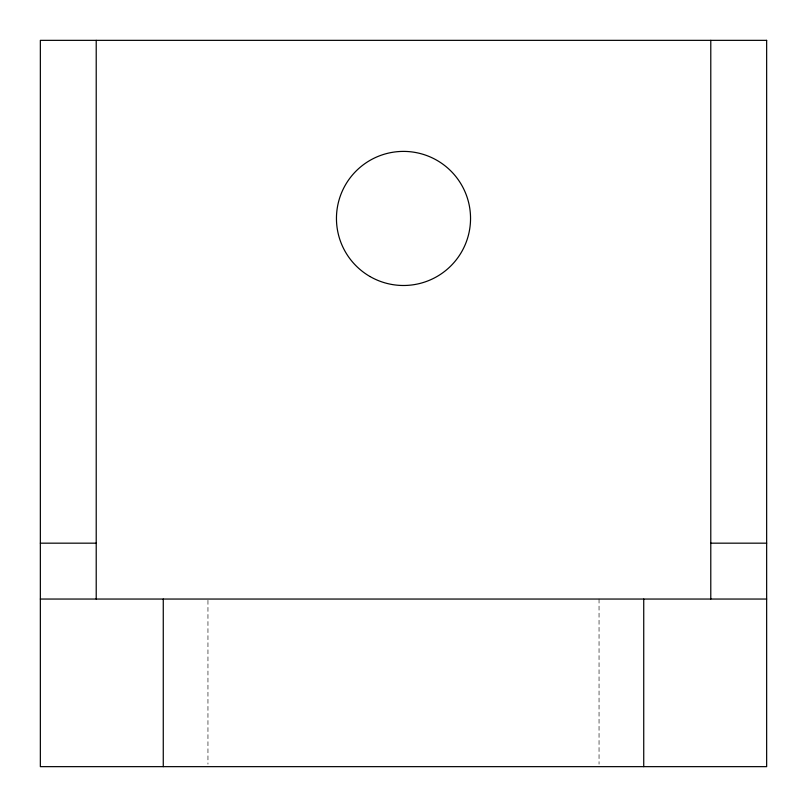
<?xml version="1.0" encoding="UTF-8"?>
<svg xmlns="http://www.w3.org/2000/svg" width="807" height="807" viewBox="0 0 807 807"><rect width="100%" height="100%" fill="white"/><g stroke="black" fill="none" stroke-linecap="round" stroke-linejoin="round"><path stroke-width="0.61" stroke-dasharray="4.04 3.03" d="M599.046 599.046L599.046 764.128M207.954 600.307L207.954 764.128"/><path stroke-width="1.21" d="M40.35 543.172L96.215 543.172M710.785 543.172L766.65 543.172M40.35 599.046L766.65 599.046M710.785 40.35L710.785 599.046M643.734 599.046L643.734 766.65M163.266 599.046L163.266 766.65M96.215 40.35L96.215 599.046M766.65 40.35L40.35 40.35L40.35 766.65L766.65 766.65L766.65 40.35M369.979 276.508A67.042 67.042 0 0 0 470.542 218.445A67.042 67.042 0 0 0 369.979 160.381A67.042 67.042 0 0 0 369.979 276.508"/></g></svg>
